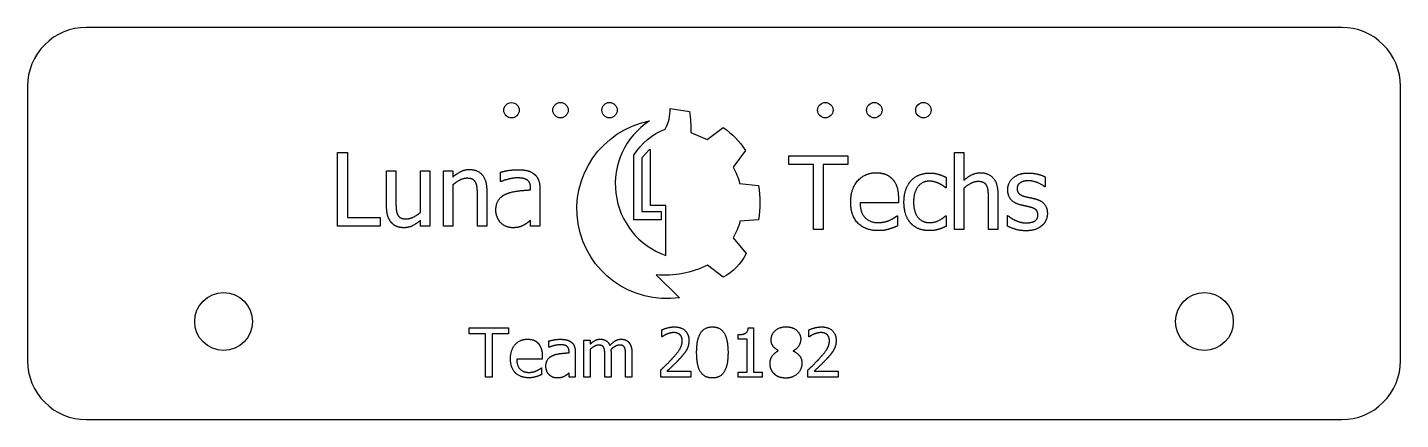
# Model space of a CAD drawing. Header units: inches. Extents: x 0 to 14, y 0 to 4.
import ezdxf

# ---------------------------------------------------------------- set-up
doc = ezdxf.new("R2010")
doc.units = ezdxf.units.IN
doc.header["$MEASUREMENT"] = 0

msp = doc.modelspace()

# ---------------------------------------------------------------- linework, layer by layer
for p, q in [((5.13, 2.343), (5.13, 2.361)), ((7.655, 0.701), (7.655, 0.703)), ((7.808, 0.701), (7.808, 0.699)), ((5.522, 0.681), (5.522, 0.693))]:
    msp.add_line(p, q)
for points in [[(13.4, 0, 0.414214), (14, 0.6), (14, 3.4, 0.414214), (13.4, 4), (0.6, 4, 0.414214), (0, 3.4), (0, 0.6, 0.414214), (0.6, 0)], [(6.411, 1.476), (6.647, 1.243, -0.974667), (6.341, 3.046, 0.619628), (6.508, 1.674), (6.508, 2.185), (6.352, 2.185), (6.352, 2.753), (6.339, 2.753), (6.263, 2.669), (6.263, 2.121), (6.461, 2.121), (6.461, 2.037), (6.183, 2.037), (6.183, 2.696, -0.162203), (6.503, 2.964, 0.141185), (6.552, 3.173), (6.751, 3.142, -0.037659), (6.765, 2.928), (6.931, 2.856), (7.093, 2.978, -0.115656), (7.32, 2.744), (7.195, 2.575, -0.069748), (7.261, 2.409), (7.454, 2.388, -0.080653), (7.454, 2.037), (7.265, 2.023, -0.070626), (7.195, 1.853), (7.328, 1.693, -0.147987), (7.093, 1.451), (6.934, 1.575, -0.137758)]]:
    msp.add_lwpolyline(points, format="xyb", close=True)
for points in [[(3.161, 1.973), (3.161, 2.723), (3.262, 2.723), (3.262, 2.061), (3.595, 2.061), (3.595, 1.973), (3.593, 1.973), (3.593, 1.972), (3.161, 1.972), (3.161, 1.973)], [(8.113, 1.939), (8.013, 1.939), (8.013, 2.601), (7.762, 2.601), (7.762, 2.689), (8.365, 2.689), (8.365, 2.601), (8.113, 2.601)], [(4.738, 0.434), (4.671, 0.434), (4.671, 0.875), (4.503, 0.875), (4.503, 0.934), (4.905, 0.934), (4.905, 0.875), (4.738, 0.875)]]:
    msp.add_lwpolyline(points, close=True)
for points in [[(9.547, 2.36), (9.547, 1.939), (9.452, 1.939), (9.452, 2.723), (9.547, 2.723), (9.547, 2.439)], [(3.662, 2.17), (3.662, 2.536), (3.757, 2.536), (3.757, 2.215)], [(4.009, 2.115), (4.009, 2.536), (4.104, 2.536), (4.104, 1.973), (4.009, 1.973), (4.009, 2.035)], [(4.336, 2.393), (4.336, 1.973), (4.241, 1.973), (4.241, 2.536), (4.336, 2.536), (4.336, 2.473)], [(4.827, 2.427), (4.822, 2.427), (4.822, 2.523)], [(9.366, 2.472), (9.366, 2.365), (9.36, 2.365)], [(10.378, 2.475), (10.378, 2.373), (10.373, 2.373)], [(4.683, 2.338), (4.683, 1.973), (4.588, 1.973), (4.588, 2.294)], [(5.225, 2.357), (5.225, 1.973), (5.13, 1.973), (5.13, 2.032)], [(8.88, 2.263), (8.88, 2.211), (8.49, 2.211)], [(9.894, 2.305), (9.894, 1.939), (9.799, 1.939), (9.799, 2.26)], [(8.864, 2.077), (8.87, 2.077), (8.87, 1.974)], [(9.36, 2.077), (9.366, 2.077), (9.366, 1.971)], [(9.992, 1.973), (9.992, 2.08), (9.997, 2.08)], [(6.471, 0.844), (6.467, 0.844), (6.467, 0.915)], [(7.35, 0.936), (7.402, 0.936), (7.402, 0.485), (7.49, 0.485), (7.49, 0.434), (7.246, 0.434), (7.246, 0.485), (7.337, 0.485), (7.337, 0.821), (7.246, 0.821), (7.246, 0.866)], [(7.972, 0.844), (7.968, 0.844), (7.968, 0.915)], [(5.32, 0.737), (5.317, 0.737), (5.317, 0.802)], [(5.737, 0.715), (5.737, 0.434), (5.674, 0.434), (5.674, 0.81), (5.737, 0.81), (5.737, 0.768)], [(5.249, 0.65), (5.249, 0.616), (4.989, 0.616)], [(5.585, 0.691), (5.585, 0.434), (5.522, 0.434), (5.522, 0.474)], [(5.95, 0.682), (5.95, 0.434), (5.887, 0.434), (5.887, 0.652)], [(6.163, 0.682), (6.163, 0.434), (6.099, 0.434), (6.099, 0.652)], [(5.238, 0.526), (5.242, 0.526), (5.242, 0.458)], [(6.52, 0.492), (6.765, 0.492), (6.765, 0.434), (6.457, 0.434), (6.457, 0.505)], [(8.02, 0.492), (8.266, 0.492), (8.266, 0.434), (7.958, 0.434), (7.958, 0.505)]]:
    msp.add_lwpolyline(points)
for centre, radius in [((4.935, 3.155), 0.0785), ((5.435, 3.156), 0.0785), ((5.935, 3.156), 0.0785), ((8.135, 3.156), 0.0785), ((8.635, 3.156), 0.0785), ((9.135, 3.156), 0.0785), ((2, 1), 0.295), ((12, 1), 0.295)]:
    msp.add_circle(centre, radius)
for points in [[(4.336, 2.473), (4.379, 2.511), (4.461, 2.551), (4.507, 2.551)], [(4.507, 2.551), (4.59, 2.551), (4.683, 2.442), (4.683, 2.338)], [(4.822, 2.523), (4.848, 2.531), (4.946, 2.549), (4.994, 2.549)], [(4.994, 2.549), (5.052, 2.549), (5.132, 2.531), (5.163, 2.507)], [(4.482, 2.461), (4.447, 2.461), (4.372, 2.424), (4.336, 2.393)], [(4.57, 2.419), (4.559, 2.441), (4.517, 2.461), (4.482, 2.461)], [(4.588, 2.294), (4.588, 2.333), (4.581, 2.399), (4.57, 2.419)], [(4.993, 2.465), (4.96, 2.465), (4.872, 2.446), (4.827, 2.427)], [(5.092, 2.446), (5.073, 2.458), (5.021, 2.465), (4.993, 2.465)], [(5.13, 2.361), (5.13, 2.394), (5.11, 2.435), (5.092, 2.446)], [(5.163, 2.507), (5.194, 2.484), (5.225, 2.41), (5.225, 2.357)], [(8.394, 2.218), (8.394, 2.355), (8.538, 2.518), (8.654, 2.518)], [(8.654, 2.518), (8.707, 2.518), (8.788, 2.487), (8.817, 2.455)], [(8.817, 2.455), (8.848, 2.423), (8.88, 2.33), (8.88, 2.263)], [(8.937, 2.219), (8.937, 2.294), (8.977, 2.402), (9.01, 2.438)], [(9.01, 2.438), (9.043, 2.475), (9.143, 2.515), (9.2, 2.515)], [(9.198, 2.432), (9.124, 2.432), (9.035, 2.321), (9.035, 2.219)], [(9.296, 2.407), (9.276, 2.417), (9.222, 2.432), (9.198, 2.432)], [(9.2, 2.515), (9.246, 2.515), (9.332, 2.489), (9.366, 2.472)], [(9.36, 2.365), (9.35, 2.374), (9.318, 2.396), (9.296, 2.407)], [(9.547, 2.439), (9.589, 2.478), (9.671, 2.518), (9.717, 2.518)], [(9.693, 2.428), (9.657, 2.428), (9.583, 2.39), (9.547, 2.36)], [(9.781, 2.386), (9.769, 2.407), (9.728, 2.428), (9.693, 2.428)], [(9.717, 2.518), (9.8, 2.518), (9.894, 2.408), (9.894, 2.305)], [(9.799, 2.26), (9.799, 2.299), (9.792, 2.366), (9.781, 2.386)], [(9.995, 2.343), (9.995, 2.42), (10.11, 2.515), (10.204, 2.515)], [(10.202, 2.436), (10.156, 2.436), (10.091, 2.396), (10.091, 2.357)], [(10.373, 2.373), (10.337, 2.402), (10.248, 2.436), (10.202, 2.436)], [(10.204, 2.515), (10.251, 2.515), (10.346, 2.492), (10.378, 2.475)], [(4.776, 2.136), (4.776, 2.194), (4.825, 2.277), (4.879, 2.3)], [(4.879, 2.3), (4.926, 2.322), (5.055, 2.339), (5.13, 2.343)], [(10.117, 2.192), (10.053, 2.21), (9.995, 2.288), (9.995, 2.343)], [(10.091, 2.357), (10.091, 2.321), (10.13, 2.286), (10.172, 2.275)], [(10.172, 2.275), (10.193, 2.27), (10.245, 2.259), (10.274, 2.252)], [(10.274, 2.252), (10.336, 2.236), (10.399, 2.164), (10.399, 2.102)], [(3.713, 2.007), (3.689, 2.033), (3.662, 2.113), (3.662, 2.17)], [(3.757, 2.215), (3.757, 2.17), (3.764, 2.111), (3.775, 2.089)], [(3.863, 2.047), (3.898, 2.047), (3.976, 2.086), (4.009, 2.115)], [(4.826, 2.007), (4.804, 2.03), (4.776, 2.098), (4.776, 2.136)], [(8.678, 1.927), (8.543, 1.927), (8.394, 2.078), (8.394, 2.218)], [(8.49, 2.211), (8.49, 2.113), (8.589, 2.009), (8.676, 2.009)], [(9.01, 1.999), (8.975, 2.035), (8.937, 2.145), (8.937, 2.219)], [(9.035, 2.219), (9.035, 2.12), (9.121, 2.009), (9.198, 2.009)], [(10.219, 2.168), (10.201, 2.173), (10.142, 2.185), (10.117, 2.192)], [(10.302, 2.089), (10.302, 2.122), (10.266, 2.157), (10.219, 2.168)], [(10.399, 2.102), (10.399, 2.065), (10.37, 2.001), (10.342, 1.977)], [(3.838, 1.957), (3.802, 1.957), (3.737, 1.981), (3.713, 2.007)], [(3.775, 2.089), (3.787, 2.067), (3.826, 2.047), (3.863, 2.047)], [(4.009, 2.035), (3.965, 1.996), (3.887, 1.957), (3.838, 1.957)], [(4.947, 1.957), (4.912, 1.957), (4.85, 1.983), (4.826, 2.007)], [(5.061, 1.984), (5.036, 1.971), (4.99, 1.957), (4.947, 1.957)], [(5.13, 2.032), (5.118, 2.024), (5.08, 1.993), (5.061, 1.984)], [(8.676, 2.009), (8.707, 2.009), (8.768, 2.023), (8.792, 2.034)], [(8.87, 1.974), (8.853, 1.967), (8.803, 1.948), (8.784, 1.942)], [(8.792, 2.034), (8.817, 2.046), (8.853, 2.068), (8.864, 2.077)], [(9.2, 1.927), (9.141, 1.927), (9.045, 1.962), (9.01, 1.999)], [(9.198, 2.009), (9.244, 2.009), (9.328, 2.047), (9.36, 2.077)], [(9.366, 1.971), (9.352, 1.964), (9.309, 1.945), (9.292, 1.941)], [(10.179, 1.926), (10.122, 1.926), (10.024, 1.956), (9.992, 1.973)], [(9.997, 2.08), (10.009, 2.07), (10.042, 2.047), (10.069, 2.034)], [(10.069, 2.034), (10.093, 2.023), (10.151, 2.006), (10.182, 2.006)], [(10.342, 1.977), (10.313, 1.952), (10.237, 1.926), (10.179, 1.926)], [(10.182, 2.006), (10.205, 2.006), (10.257, 2.016), (10.269, 2.024)], [(10.269, 2.024), (10.286, 2.036), (10.302, 2.062), (10.302, 2.089)], [(8.784, 1.942), (8.757, 1.934), (8.712, 1.927), (8.678, 1.927)], [(9.292, 1.941), (9.268, 1.934), (9.229, 1.927), (9.2, 1.927)], [(6.467, 0.915), (6.488, 0.925), (6.562, 0.945), (6.595, 0.945)], [(6.52, 0.871), (6.505, 0.866), (6.479, 0.849), (6.471, 0.844)], [(6.591, 0.887), (6.573, 0.887), (6.536, 0.878), (6.52, 0.871)], [(6.652, 0.867), (6.64, 0.877), (6.609, 0.887), (6.591, 0.887)], [(6.595, 0.945), (6.665, 0.945), (6.744, 0.871), (6.744, 0.808)], [(6.676, 0.804), (6.676, 0.825), (6.663, 0.857), (6.652, 0.867)], [(6.823, 0.684), (6.823, 0.819), (6.902, 0.945), (6.984, 0.945)], [(6.984, 0.945), (7.066, 0.945), (7.143, 0.815), (7.143, 0.684)], [(7.246, 0.866), (7.298, 0.866), (7.347, 0.896), (7.35, 0.936)], [(7.583, 0.814), (7.583, 0.87), (7.668, 0.946), (7.734, 0.946)], [(7.734, 0.946), (7.802, 0.946), (7.884, 0.874), (7.884, 0.819)], [(7.968, 0.915), (7.989, 0.925), (8.063, 0.945), (8.096, 0.945)], [(8.02, 0.871), (8.006, 0.866), (7.98, 0.849), (7.972, 0.844)], [(8.091, 0.887), (8.073, 0.887), (8.037, 0.878), (8.02, 0.871)], [(8.152, 0.867), (8.141, 0.877), (8.11, 0.887), (8.091, 0.887)], [(8.096, 0.945), (8.166, 0.945), (8.245, 0.871), (8.245, 0.808)], [(8.177, 0.804), (8.177, 0.825), (8.164, 0.857), (8.152, 0.867)], [(4.925, 0.62), (4.925, 0.712), (5.021, 0.82), (5.099, 0.82)], [(5.099, 0.82), (5.133, 0.82), (5.187, 0.8), (5.207, 0.778)], [(5.207, 0.778), (5.227, 0.757), (5.249, 0.695), (5.249, 0.65)], [(5.317, 0.802), (5.334, 0.806), (5.399, 0.819), (5.431, 0.819)], [(5.431, 0.763), (5.409, 0.763), (5.35, 0.75), (5.32, 0.737)], [(5.431, 0.819), (5.47, 0.819), (5.523, 0.806), (5.544, 0.791)], [(5.496, 0.75), (5.484, 0.758), (5.449, 0.763), (5.431, 0.763)], [(5.522, 0.693), (5.522, 0.715), (5.509, 0.742), (5.496, 0.75)], [(5.544, 0.791), (5.565, 0.775), (5.585, 0.726), (5.585, 0.691)], [(5.737, 0.768), (5.762, 0.793), (5.811, 0.82), (5.84, 0.82)], [(5.823, 0.76), (5.803, 0.76), (5.758, 0.735), (5.737, 0.715)], [(5.876, 0.734), (5.87, 0.747), (5.845, 0.76), (5.823, 0.76)], [(5.84, 0.82), (5.873, 0.82), (5.924, 0.79), (5.938, 0.755)], [(5.887, 0.652), (5.887, 0.678), (5.883, 0.722), (5.876, 0.734)], [(5.938, 0.755), (5.967, 0.787), (6.021, 0.82), (6.052, 0.82)], [(6.036, 0.76), (6.017, 0.76), (5.972, 0.736), (5.949, 0.714)], [(5.949, 0.714), (5.949, 0.708), (5.95, 0.692), (5.95, 0.682)], [(6.089, 0.734), (6.082, 0.747), (6.058, 0.76), (6.036, 0.76)], [(6.052, 0.82), (6.077, 0.82), (6.116, 0.805), (6.131, 0.788)], [(6.099, 0.652), (6.099, 0.678), (6.095, 0.722), (6.089, 0.734)], [(6.131, 0.788), (6.146, 0.771), (6.163, 0.72), (6.163, 0.682)], [(6.578, 0.626), (6.635, 0.688), (6.676, 0.764), (6.676, 0.804)], [(6.719, 0.708), (6.706, 0.686), (6.671, 0.643), (6.652, 0.622)], [(6.744, 0.808), (6.744, 0.778), (6.731, 0.729), (6.719, 0.708)], [(7.571, 0.573), (7.571, 0.613), (7.614, 0.681), (7.655, 0.701)], [(7.655, 0.703), (7.618, 0.725), (7.583, 0.776), (7.583, 0.814)], [(7.884, 0.819), (7.884, 0.785), (7.845, 0.719), (7.808, 0.701)], [(8.078, 0.626), (8.135, 0.688), (8.177, 0.764), (8.177, 0.804)], [(8.219, 0.708), (8.207, 0.686), (8.172, 0.643), (8.152, 0.622)], [(8.245, 0.808), (8.245, 0.778), (8.232, 0.729), (8.219, 0.708)], [(5.114, 0.426), (5.024, 0.426), (4.925, 0.527), (4.925, 0.62)], [(4.989, 0.616), (4.989, 0.55), (5.055, 0.481), (5.113, 0.481)], [(5.286, 0.543), (5.286, 0.582), (5.319, 0.637), (5.355, 0.653)], [(5.355, 0.653), (5.386, 0.667), (5.472, 0.678), (5.522, 0.681)], [(6.457, 0.505), (6.49, 0.537), (6.549, 0.594), (6.578, 0.626)], [(6.652, 0.622), (6.62, 0.588), (6.543, 0.514), (6.52, 0.492)], [(6.984, 0.424), (6.901, 0.424), (6.823, 0.552), (6.823, 0.684)], [(7.143, 0.684), (7.143, 0.55), (7.065, 0.424), (6.984, 0.424)], [(7.614, 0.466), (7.593, 0.486), (7.571, 0.541), (7.571, 0.573)], [(7.896, 0.574), (7.896, 0.51), (7.803, 0.423), (7.734, 0.423)], [(7.808, 0.699), (7.851, 0.678), (7.896, 0.62), (7.896, 0.574)], [(7.958, 0.505), (7.991, 0.537), (8.05, 0.594), (8.078, 0.626)], [(8.152, 0.622), (8.121, 0.588), (8.043, 0.514), (8.02, 0.492)], [(5.113, 0.481), (5.134, 0.481), (5.174, 0.49), (5.19, 0.498)], [(5.185, 0.436), (5.167, 0.431), (5.137, 0.426), (5.114, 0.426)], [(5.242, 0.458), (5.231, 0.453), (5.198, 0.44), (5.185, 0.436)], [(5.19, 0.498), (5.207, 0.506), (5.231, 0.52), (5.238, 0.526)], [(5.319, 0.457), (5.304, 0.473), (5.286, 0.518), (5.286, 0.543)], [(5.4, 0.424), (5.377, 0.424), (5.335, 0.441), (5.319, 0.457)], [(5.476, 0.442), (5.46, 0.433), (5.428, 0.424), (5.4, 0.424)], [(5.522, 0.474), (5.514, 0.468), (5.488, 0.448), (5.476, 0.442)], [(7.734, 0.423), (7.696, 0.423), (7.635, 0.445), (7.614, 0.466)]]:
    msp.add_open_spline(points, degree=2)

doc.saveas('drawing.dxf')
